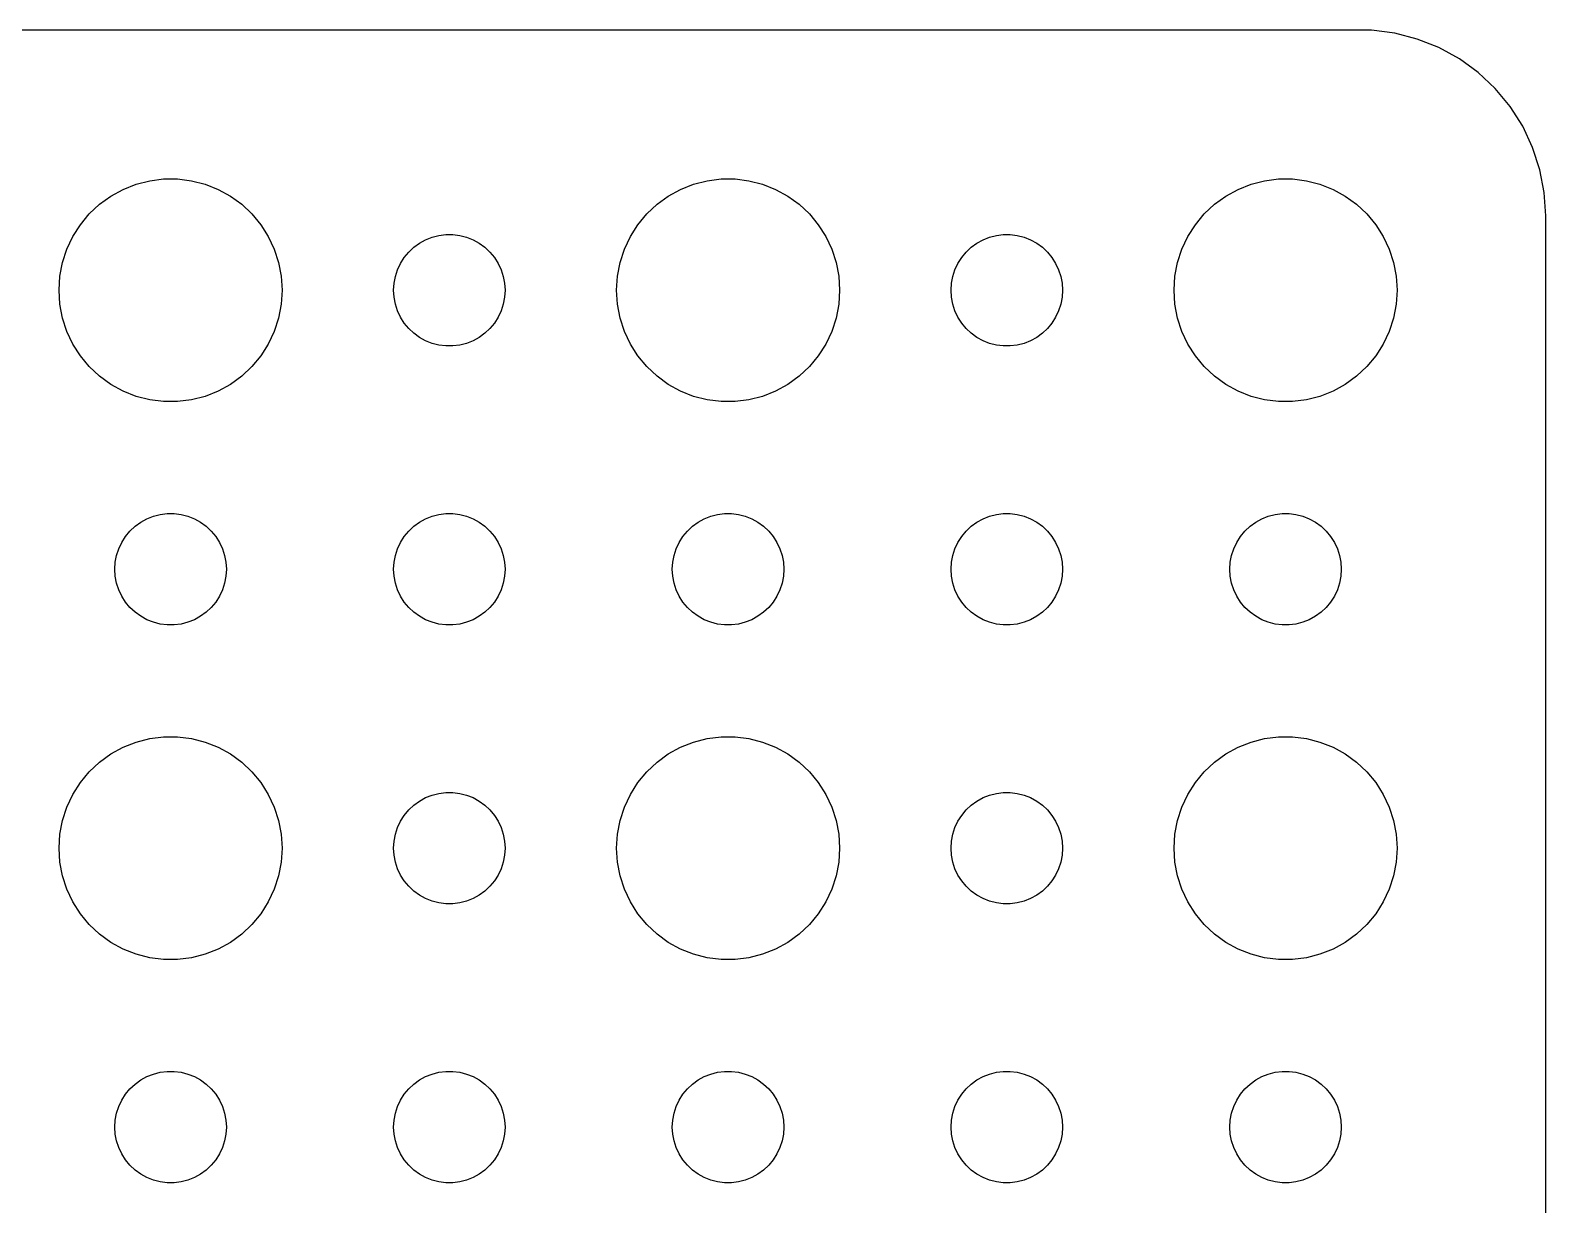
# Model space of a CAD drawing. Header units: metres. Extents: x -74 to 74, y -29 to 29.
# Drawn here: x 33.73 to 74.5, y -2.09 to 29.49 of the extents above; entities that cross this region are included whole.
import ezdxf

# ---------------------------------------------------------------- set-up
doc = ezdxf.new("R2010")
doc.units = ezdxf.units.M

msp = doc.modelspace()

# ---------------------------------------------------------------- linework, layer by layer
for p, q in [((69.8139, 29.4901), (-69.8139, 29.4901)), ((70.4369, 29.4114), (69.8139, 29.4901)), ((71.0451, 29.2553), (70.4369, 29.4114)), ((71.6289, 29.0241), (71.0451, 29.2553)), ((72.1791, 28.7216), (71.6289, 29.0241)), ((72.6871, 28.3526), (72.1791, 28.7216)), ((73.1448, 27.9227), (72.6871, 28.3526)), ((73.5451, 27.4389), (73.1448, 27.9227)), ((73.8815, 26.9088), (73.5451, 27.4389)), ((74.1489, 26.3406), (73.8815, 26.9088)), ((74.3429, 25.7434), (74.1489, 26.3406)), ((74.4606, 25.1267), (74.3429, 25.7434)), ((36.2227, 25.2145), (36.5729, 25.3532)), ((36.5729, 25.3532), (36.9379, 25.4469)), ((36.9379, 25.4469), (37.3116, 25.4941)), ((37.3116, 25.4941), (37.6884, 25.4941)), ((37.6884, 25.4941), (38.0621, 25.4469)), ((38.0621, 25.4469), (38.427, 25.3532)), ((38.427, 25.3532), (38.7773, 25.2145)), ((51.2227, 25.2145), (51.5729, 25.3532)), ((51.5729, 25.3532), (51.9379, 25.4469)), ((51.9379, 25.4469), (52.3116, 25.4941)), ((52.3116, 25.4941), (52.6884, 25.4941)), ((52.6884, 25.4941), (53.0621, 25.4469)), ((53.0621, 25.4469), (53.427, 25.3532)), ((53.427, 25.3532), (53.7773, 25.2145)), ((66.2227, 25.2145), (66.573, 25.3532)), ((66.573, 25.3532), (66.9379, 25.4469)), ((66.9379, 25.4469), (67.3116, 25.4941)), ((67.3116, 25.4941), (67.6884, 25.4941)), ((67.6884, 25.4941), (68.0621, 25.4469)), ((68.0621, 25.4469), (68.427, 25.3532)), ((68.427, 25.3532), (68.7773, 25.2145)), ((35.5877, 24.8115), (35.8925, 25.033)), ((35.8925, 25.033), (36.2227, 25.2145)), ((38.7773, 25.2145), (39.1075, 25.033)), ((39.1075, 25.033), (39.4123, 24.8115)), ((50.5877, 24.8115), (50.8925, 25.033)), ((50.8925, 25.033), (51.2227, 25.2145)), ((53.7773, 25.2145), (54.1075, 25.033)), ((54.1075, 25.033), (54.4123, 24.8115)), ((65.5877, 24.8115), (65.8925, 25.033)), ((65.8925, 25.033), (66.2227, 25.2145)), ((68.7773, 25.2145), (69.1075, 25.033)), ((69.1075, 25.033), (69.4123, 24.8115)), ((74.5, 24.5), (74.4606, 25.1267)), ((35.0729, 24.2634), (35.3131, 24.5536)), ((35.3131, 24.5536), (35.5877, 24.8115)), ((39.4123, 24.8115), (39.6869, 24.5536)), ((39.6869, 24.5536), (39.927, 24.2634)), ((50.0729, 24.2634), (50.3131, 24.5536)), ((50.3131, 24.5536), (50.5877, 24.8115)), ((54.4123, 24.8115), (54.6869, 24.5536)), ((54.6869, 24.5536), (54.927, 24.2634)), ((65.073, 24.2634), (65.3131, 24.5536)), ((65.3131, 24.5536), (65.5877, 24.8115)), ((69.4123, 24.8115), (69.6869, 24.5536)), ((69.6869, 24.5536), (69.927, 24.2634)), ((74.5, -24.5), (74.5, 24.5)), ((34.8711, 23.9453), (35.0729, 24.2634)), ((39.927, 24.2634), (40.1289, 23.9453)), ((49.8711, 23.9453), (50.0729, 24.2634)), ((54.927, 24.2634), (55.1289, 23.9453)), ((64.8711, 23.9453), (65.073, 24.2634)), ((69.927, 24.2634), (70.1289, 23.9453)), ((34.7107, 23.6044), (34.8711, 23.9453)), ((40.1289, 23.9453), (40.2893, 23.6044)), ((43.9065, 23.5268), (44.0439, 23.6558)), ((44.0439, 23.6558), (44.1963, 23.7665)), ((44.1963, 23.7665), (44.3613, 23.8572)), ((44.3613, 23.8572), (44.5365, 23.9266)), ((44.5365, 23.9266), (44.7189, 23.9734)), ((44.7189, 23.9734), (44.9058, 23.997)), ((44.9058, 23.997), (45.0942, 23.997)), ((45.0942, 23.997), (45.2811, 23.9734)), ((45.2811, 23.9734), (45.4635, 23.9266)), ((45.4635, 23.9266), (45.6387, 23.8572)), ((45.6387, 23.8572), (45.8037, 23.7665)), ((45.8037, 23.7665), (45.9561, 23.6558)), ((45.9561, 23.6558), (46.0934, 23.5268)), ((49.7107, 23.6044), (49.8711, 23.9453)), ((55.1289, 23.9453), (55.2893, 23.6044)), ((58.9065, 23.5268), (59.0439, 23.6558)), ((59.0439, 23.6558), (59.1963, 23.7665)), ((59.1963, 23.7665), (59.3613, 23.8572)), ((59.3613, 23.8572), (59.5365, 23.9266)), ((59.5365, 23.9266), (59.7189, 23.9734)), ((59.7189, 23.9734), (59.9058, 23.997)), ((59.9058, 23.997), (60.0942, 23.997)), ((60.0942, 23.997), (60.2811, 23.9734)), ((60.2811, 23.9734), (60.4635, 23.9266)), ((60.4635, 23.9266), (60.6387, 23.8572)), ((60.6387, 23.8572), (60.8037, 23.7665)), ((60.8037, 23.7665), (60.9561, 23.6558)), ((60.9561, 23.6558), (61.0934, 23.5268)), ((64.7107, 23.6044), (64.8711, 23.9453)), ((70.1289, 23.9453), (70.2893, 23.6044)), ((34.5237, 22.876), (34.5942, 23.2461)), ((34.5942, 23.2461), (34.7107, 23.6044)), ((40.2893, 23.6044), (40.4057, 23.2461)), ((40.4057, 23.2461), (40.4763, 22.876)), ((43.6855, 23.2226), (43.7865, 23.3817)), ((43.7865, 23.3817), (43.9065, 23.5268)), ((46.0934, 23.5268), (46.2135, 23.3817)), ((46.2135, 23.3817), (46.3145, 23.2226)), ((49.5237, 22.876), (49.5942, 23.2461)), ((49.5942, 23.2461), (49.7107, 23.6044)), ((55.2893, 23.6044), (55.4057, 23.2461)), ((55.4057, 23.2461), (55.4763, 22.876)), ((58.6855, 23.2226), (58.7865, 23.3817)), ((58.7865, 23.3817), (58.9065, 23.5268)), ((61.0934, 23.5268), (61.2135, 23.3817)), ((61.2135, 23.3817), (61.3145, 23.2226)), ((64.5237, 22.876), (64.5943, 23.2461)), ((64.5943, 23.2461), (64.7107, 23.6044)), ((70.2893, 23.6044), (70.4057, 23.2461)), ((70.4057, 23.2461), (70.4763, 22.876)), ((34.5, 22.5), (34.5237, 22.876)), ((40.4763, 22.876), (40.5, 22.5)), ((43.5118, 22.688), (43.5471, 22.873)), ((43.5471, 22.873), (43.6053, 23.0522)), ((43.6053, 23.0522), (43.6855, 23.2226)), ((46.3145, 23.2226), (46.3947, 23.0522)), ((46.3947, 23.0522), (46.4529, 22.873)), ((46.4529, 22.873), (46.4882, 22.688)), ((49.5, 22.5), (49.5237, 22.876)), ((55.4763, 22.876), (55.5, 22.5)), ((58.5118, 22.688), (58.5471, 22.873)), ((58.5471, 22.873), (58.6053, 23.0522)), ((58.6053, 23.0522), (58.6855, 23.2226)), ((61.3145, 23.2226), (61.3947, 23.0522)), ((61.3947, 23.0522), (61.4529, 22.873)), ((61.4529, 22.873), (61.4882, 22.688)), ((64.5, 22.5), (64.5237, 22.876)), ((70.4763, 22.876), (70.5, 22.5)), ((34.5237, 22.124), (34.5, 22.5)), ((40.5, 22.5), (40.4763, 22.124)), ((43.5, 22.5), (43.5118, 22.688)), ((43.5118, 22.312), (43.5, 22.5)), ((46.4882, 22.688), (46.5, 22.5)), ((46.5, 22.5), (46.4882, 22.312)), ((49.5237, 22.124), (49.5, 22.5)), ((55.5, 22.5), (55.4763, 22.124)), ((58.5, 22.5), (58.5118, 22.688)), ((58.5118, 22.312), (58.5, 22.5)), ((61.4882, 22.688), (61.5, 22.5)), ((61.5, 22.5), (61.4882, 22.312)), ((64.5237, 22.124), (64.5, 22.5)), ((70.5, 22.5), (70.4763, 22.124)), ((34.5942, 21.7539), (34.5237, 22.124)), ((40.4763, 22.124), (40.4057, 21.7539)), ((43.5471, 22.127), (43.5118, 22.312)), ((43.6053, 21.9478), (43.5471, 22.127)), ((46.4529, 22.127), (46.3947, 21.9478)), ((46.4882, 22.312), (46.4529, 22.127)), ((49.5942, 21.7539), (49.5237, 22.124)), ((55.4763, 22.124), (55.4057, 21.7539)), ((58.5471, 22.127), (58.5118, 22.312)), ((58.6053, 21.9478), (58.5471, 22.127)), ((61.4529, 22.127), (61.3947, 21.9478)), ((61.4882, 22.312), (61.4529, 22.127)), ((64.5943, 21.7539), (64.5237, 22.124)), ((70.4763, 22.124), (70.4057, 21.7539)), ((34.7107, 21.3956), (34.5942, 21.7539)), ((40.4057, 21.7539), (40.2893, 21.3956)), ((43.6855, 21.7774), (43.6053, 21.9478)), ((43.7865, 21.6183), (43.6855, 21.7774)), ((43.9065, 21.4732), (43.7865, 21.6183)), ((46.2135, 21.6183), (46.0934, 21.4732)), ((46.3145, 21.7774), (46.2135, 21.6183)), ((46.3947, 21.9478), (46.3145, 21.7774)), ((49.7107, 21.3956), (49.5942, 21.7539)), ((55.4057, 21.7539), (55.2893, 21.3956)), ((58.6855, 21.7774), (58.6053, 21.9478)), ((58.7865, 21.6183), (58.6855, 21.7774)), ((58.9065, 21.4732), (58.7865, 21.6183)), ((61.2135, 21.6183), (61.0934, 21.4732)), ((61.3145, 21.7774), (61.2135, 21.6183)), ((61.3947, 21.9478), (61.3145, 21.7774)), ((64.7107, 21.3956), (64.5943, 21.7539)), ((70.4057, 21.7539), (70.2893, 21.3956)), ((34.8711, 21.0547), (34.7107, 21.3956)), ((40.2893, 21.3956), (40.1289, 21.0547)), ((44.0439, 21.3442), (43.9065, 21.4732)), ((44.1963, 21.2335), (44.0439, 21.3442)), ((44.3613, 21.1427), (44.1963, 21.2335)), ((45.8037, 21.2335), (45.6387, 21.1427)), ((45.9561, 21.3442), (45.8037, 21.2335)), ((46.0934, 21.4732), (45.9561, 21.3442)), ((49.8711, 21.0547), (49.7107, 21.3956)), ((55.2893, 21.3956), (55.1289, 21.0547)), ((59.0439, 21.3442), (58.9065, 21.4732)), ((59.1963, 21.2335), (59.0439, 21.3442)), ((59.3613, 21.1427), (59.1963, 21.2335)), ((60.8037, 21.2335), (60.6387, 21.1427)), ((60.9561, 21.3442), (60.8037, 21.2335)), ((61.0934, 21.4732), (60.9561, 21.3442)), ((64.8711, 21.0547), (64.7107, 21.3956)), ((70.2893, 21.3956), (70.1289, 21.0547)), ((35.0729, 20.7366), (34.8711, 21.0547)), ((40.1289, 21.0547), (39.927, 20.7366)), ((44.5365, 21.0734), (44.3613, 21.1427)), ((44.7189, 21.0266), (44.5365, 21.0734)), ((44.9058, 21.003), (44.7189, 21.0266)), ((45.0942, 21.003), (44.9058, 21.003)), ((45.2811, 21.0266), (45.0942, 21.003)), ((45.4635, 21.0734), (45.2811, 21.0266)), ((45.6387, 21.1427), (45.4635, 21.0734)), ((50.0729, 20.7366), (49.8711, 21.0547)), ((55.1289, 21.0547), (54.927, 20.7366)), ((59.5365, 21.0734), (59.3613, 21.1427)), ((59.7189, 21.0266), (59.5365, 21.0734)), ((59.9058, 21.003), (59.7189, 21.0266)), ((60.0942, 21.003), (59.9058, 21.003)), ((60.2811, 21.0266), (60.0942, 21.003)), ((60.4635, 21.0734), (60.2811, 21.0266)), ((60.6387, 21.1427), (60.4635, 21.0734)), ((65.073, 20.7366), (64.8711, 21.0547)), ((70.1289, 21.0547), (69.927, 20.7366)), ((35.3131, 20.4464), (35.0729, 20.7366)), ((35.5877, 20.1884), (35.3131, 20.4464)), ((39.6869, 20.4464), (39.4123, 20.1884)), ((39.927, 20.7366), (39.6869, 20.4464)), ((50.3131, 20.4464), (50.0729, 20.7366)), ((50.5877, 20.1884), (50.3131, 20.4464)), ((54.6869, 20.4464), (54.4123, 20.1884)), ((54.927, 20.7366), (54.6869, 20.4464)), ((65.3131, 20.4464), (65.073, 20.7366)), ((65.5877, 20.1884), (65.3131, 20.4464)), ((69.6869, 20.4464), (69.4123, 20.1884)), ((69.927, 20.7366), (69.6869, 20.4464)), ((35.8925, 19.967), (35.5877, 20.1884)), ((39.4123, 20.1884), (39.1075, 19.967)), ((50.8925, 19.967), (50.5877, 20.1884)), ((54.4123, 20.1884), (54.1075, 19.967)), ((65.8925, 19.967), (65.5877, 20.1884)), ((69.4123, 20.1884), (69.1075, 19.967)), ((36.2227, 19.7855), (35.8925, 19.967)), ((36.5729, 19.6468), (36.2227, 19.7855)), ((36.9379, 19.5531), (36.5729, 19.6468)), ((38.427, 19.6468), (38.0621, 19.5531)), ((38.7773, 19.7855), (38.427, 19.6468)), ((39.1075, 19.967), (38.7773, 19.7855)), ((51.2227, 19.7855), (50.8925, 19.967)), ((51.5729, 19.6468), (51.2227, 19.7855)), ((51.9379, 19.5531), (51.5729, 19.6468)), ((53.427, 19.6468), (53.0621, 19.5531)), ((53.7773, 19.7855), (53.427, 19.6468)), ((54.1075, 19.967), (53.7773, 19.7855)), ((66.2227, 19.7855), (65.8925, 19.967)), ((66.573, 19.6468), (66.2227, 19.7855)), ((66.9379, 19.5531), (66.573, 19.6468)), ((68.427, 19.6468), (68.0621, 19.5531)), ((68.7773, 19.7855), (68.427, 19.6468)), ((69.1075, 19.967), (68.7773, 19.7855)), ((37.3116, 19.5059), (36.9379, 19.5531)), ((37.6884, 19.5059), (37.3116, 19.5059)), ((38.0621, 19.5531), (37.6884, 19.5059)), ((52.3116, 19.5059), (51.9379, 19.5531)), ((52.6884, 19.5059), (52.3116, 19.5059)), ((53.0621, 19.5531), (52.6884, 19.5059)), ((67.3116, 19.5059), (66.9379, 19.5531)), ((67.6884, 19.5059), (67.3116, 19.5059)), ((68.0621, 19.5531), (67.6884, 19.5059)), ((36.6963, 16.2665), (36.8613, 16.3572)), ((36.8613, 16.3572), (37.0365, 16.4266)), ((37.0365, 16.4266), (37.2189, 16.4734)), ((37.2189, 16.4734), (37.4058, 16.497)), ((37.4058, 16.497), (37.5942, 16.497)), ((37.5942, 16.497), (37.7811, 16.4734)), ((37.7811, 16.4734), (37.9635, 16.4266)), ((37.9635, 16.4266), (38.1387, 16.3572)), ((38.1387, 16.3572), (38.3037, 16.2665)), ((44.1963, 16.2665), (44.3613, 16.3572)), ((44.3613, 16.3572), (44.5365, 16.4266)), ((44.5365, 16.4266), (44.7189, 16.4734)), ((44.7189, 16.4734), (44.9058, 16.497)), ((44.9058, 16.497), (45.0942, 16.497)), ((45.0942, 16.497), (45.2811, 16.4734)), ((45.2811, 16.4734), (45.4635, 16.4266)), ((45.4635, 16.4266), (45.6387, 16.3572)), ((45.6387, 16.3572), (45.8037, 16.2665)), ((51.6963, 16.2665), (51.8613, 16.3572)), ((51.8613, 16.3572), (52.0365, 16.4266)), ((52.0365, 16.4266), (52.2189, 16.4734)), ((52.2189, 16.4734), (52.4058, 16.497)), ((52.4058, 16.497), (52.5942, 16.497)), ((52.5942, 16.497), (52.7811, 16.4734)), ((52.7811, 16.4734), (52.9635, 16.4266)), ((52.9635, 16.4266), (53.1387, 16.3572)), ((53.1387, 16.3572), (53.3037, 16.2665)), ((59.1963, 16.2665), (59.3613, 16.3572)), ((59.3613, 16.3572), (59.5365, 16.4266)), ((59.5365, 16.4266), (59.7189, 16.4734)), ((59.7189, 16.4734), (59.9058, 16.497)), ((59.9058, 16.497), (60.0942, 16.497)), ((60.0942, 16.497), (60.2811, 16.4734)), ((60.2811, 16.4734), (60.4635, 16.4266)), ((60.4635, 16.4266), (60.6387, 16.3572)), ((60.6387, 16.3572), (60.8037, 16.2665)), ((66.6963, 16.2665), (66.8613, 16.3572)), ((66.8613, 16.3572), (67.0365, 16.4266)), ((67.0365, 16.4266), (67.2189, 16.4734)), ((67.2189, 16.4734), (67.4058, 16.497)), ((67.4058, 16.497), (67.5942, 16.497)), ((67.5942, 16.497), (67.7811, 16.4734)), ((67.7811, 16.4734), (67.9635, 16.4266)), ((67.9635, 16.4266), (68.1387, 16.3572)), ((68.1387, 16.3572), (68.3037, 16.2665)), ((36.2865, 15.8817), (36.4065, 16.0268)), ((36.4065, 16.0268), (36.5439, 16.1558)), ((36.5439, 16.1558), (36.6963, 16.2665)), ((38.3037, 16.2665), (38.4561, 16.1558)), ((38.4561, 16.1558), (38.5934, 16.0268)), ((38.5934, 16.0268), (38.7135, 15.8817)), ((43.7865, 15.8817), (43.9065, 16.0268)), ((43.9065, 16.0268), (44.0439, 16.1558)), ((44.0439, 16.1558), (44.1963, 16.2665)), ((45.8037, 16.2665), (45.9561, 16.1558)), ((45.9561, 16.1558), (46.0934, 16.0268)), ((46.0934, 16.0268), (46.2135, 15.8817)), ((51.2865, 15.8817), (51.4065, 16.0268)), ((51.4065, 16.0268), (51.5439, 16.1558)), ((51.5439, 16.1558), (51.6963, 16.2665)), ((53.3037, 16.2665), (53.4561, 16.1558)), ((53.4561, 16.1558), (53.5934, 16.0268)), ((53.5934, 16.0268), (53.7135, 15.8817)), ((58.7865, 15.8817), (58.9065, 16.0268)), ((58.9065, 16.0268), (59.0439, 16.1558)), ((59.0439, 16.1558), (59.1963, 16.2665)), ((60.8037, 16.2665), (60.9561, 16.1558)), ((60.9561, 16.1558), (61.0934, 16.0268)), ((61.0934, 16.0268), (61.2135, 15.8817)), ((66.2865, 15.8817), (66.4065, 16.0268)), ((66.4065, 16.0268), (66.5439, 16.1558)), ((66.5439, 16.1558), (66.6963, 16.2665)), ((68.3037, 16.2665), (68.4561, 16.1558)), ((68.4561, 16.1558), (68.5934, 16.0268)), ((68.5934, 16.0268), (68.7135, 15.8817)), ((36.0471, 15.373), (36.1053, 15.5522)), ((36.1053, 15.5522), (36.1855, 15.7226)), ((36.1855, 15.7226), (36.2865, 15.8817)), ((38.7135, 15.8817), (38.8145, 15.7226)), ((38.8145, 15.7226), (38.8947, 15.5522)), ((38.8947, 15.5522), (38.9529, 15.373)), ((43.5471, 15.373), (43.6053, 15.5522)), ((43.6053, 15.5522), (43.6855, 15.7226)), ((43.6855, 15.7226), (43.7865, 15.8817)), ((46.2135, 15.8817), (46.3145, 15.7226)), ((46.3145, 15.7226), (46.3947, 15.5522)), ((46.3947, 15.5522), (46.4529, 15.373)), ((51.0471, 15.373), (51.1053, 15.5522)), ((51.1053, 15.5522), (51.1855, 15.7226)), ((51.1855, 15.7226), (51.2865, 15.8817)), ((53.7135, 15.8817), (53.8145, 15.7226)), ((53.8145, 15.7226), (53.8947, 15.5522)), ((53.8947, 15.5522), (53.9529, 15.373)), ((58.5471, 15.373), (58.6053, 15.5522)), ((58.6053, 15.5522), (58.6855, 15.7226)), ((58.6855, 15.7226), (58.7865, 15.8817)), ((61.2135, 15.8817), (61.3145, 15.7226)), ((61.3145, 15.7226), (61.3947, 15.5522)), ((61.3947, 15.5522), (61.4529, 15.373)), ((66.0471, 15.373), (66.1053, 15.5522)), ((66.1053, 15.5522), (66.1855, 15.7226)), ((66.1855, 15.7226), (66.2865, 15.8817)), ((68.7135, 15.8817), (68.8145, 15.7226)), ((68.8145, 15.7226), (68.8947, 15.5522)), ((68.8947, 15.5522), (68.9529, 15.373)), ((36, 15), (36.0118, 15.188)), ((36.0118, 15.188), (36.0471, 15.373)), ((38.9529, 15.373), (38.9882, 15.188)), ((38.9882, 15.188), (39, 15)), ((43.5, 15), (43.5118, 15.188)), ((43.5118, 15.188), (43.5471, 15.373)), ((46.4529, 15.373), (46.4882, 15.188)), ((46.4882, 15.188), (46.5, 15)), ((51, 15), (51.0118, 15.188)), ((51.0118, 15.188), (51.0471, 15.373)), ((53.9529, 15.373), (53.9882, 15.188)), ((53.9882, 15.188), (54, 15)), ((58.5, 15), (58.5118, 15.188)), ((58.5118, 15.188), (58.5471, 15.373)), ((61.4529, 15.373), (61.4882, 15.188)), ((61.4882, 15.188), (61.5, 15)), ((66, 15), (66.0118, 15.188)), ((66.0118, 15.188), (66.0471, 15.373)), ((68.9529, 15.373), (68.9882, 15.188)), ((68.9882, 15.188), (69, 15)), ((36.0118, 14.812), (36, 15)), ((36.0471, 14.627), (36.0118, 14.812)), ((38.9882, 14.812), (38.9529, 14.627)), ((39, 15), (38.9882, 14.812)), ((43.5118, 14.812), (43.5, 15)), ((43.5471, 14.627), (43.5118, 14.812)), ((46.4882, 14.812), (46.4529, 14.627)), ((46.5, 15), (46.4882, 14.812)), ((51.0118, 14.812), (51, 15)), ((51.0471, 14.627), (51.0118, 14.812)), ((53.9882, 14.812), (53.9529, 14.627)), ((54, 15), (53.9882, 14.812)), ((58.5118, 14.812), (58.5, 15)), ((58.5471, 14.627), (58.5118, 14.812)), ((61.4882, 14.812), (61.4529, 14.627)), ((61.5, 15), (61.4882, 14.812)), ((66.0118, 14.812), (66, 15)), ((66.0471, 14.627), (66.0118, 14.812)), ((68.9882, 14.812), (68.9529, 14.627)), ((69, 15), (68.9882, 14.812)), ((36.1053, 14.4478), (36.0471, 14.627)), ((36.1855, 14.2774), (36.1053, 14.4478)), ((36.2865, 14.1183), (36.1855, 14.2774)), ((38.8145, 14.2774), (38.7135, 14.1183)), ((38.8947, 14.4478), (38.8145, 14.2774)), ((38.9529, 14.627), (38.8947, 14.4478)), ((43.6053, 14.4478), (43.5471, 14.627)), ((43.6855, 14.2774), (43.6053, 14.4478)), ((43.7865, 14.1183), (43.6855, 14.2774)), ((46.3145, 14.2774), (46.2135, 14.1183)), ((46.3947, 14.4478), (46.3145, 14.2774)), ((46.4529, 14.627), (46.3947, 14.4478)), ((51.1053, 14.4478), (51.0471, 14.627)), ((51.1855, 14.2774), (51.1053, 14.4478)), ((51.2865, 14.1183), (51.1855, 14.2774)), ((53.8145, 14.2774), (53.7135, 14.1183)), ((53.8947, 14.4478), (53.8145, 14.2774)), ((53.9529, 14.627), (53.8947, 14.4478)), ((58.6053, 14.4478), (58.5471, 14.627)), ((58.6855, 14.2774), (58.6053, 14.4478)), ((58.7865, 14.1183), (58.6855, 14.2774)), ((61.3145, 14.2774), (61.2135, 14.1183)), ((61.3947, 14.4478), (61.3145, 14.2774)), ((61.4529, 14.627), (61.3947, 14.4478)), ((66.1053, 14.4478), (66.0471, 14.627)), ((66.1855, 14.2774), (66.1053, 14.4478)), ((66.2865, 14.1183), (66.1855, 14.2774)), ((68.8145, 14.2774), (68.7135, 14.1183)), ((68.8947, 14.4478), (68.8145, 14.2774)), ((68.9529, 14.627), (68.8947, 14.4478)), ((36.4065, 13.9732), (36.2865, 14.1183)), ((36.5439, 13.8442), (36.4065, 13.9732)), ((38.5934, 13.9732), (38.4561, 13.8442)), ((38.7135, 14.1183), (38.5934, 13.9732)), ((43.9065, 13.9732), (43.7865, 14.1183)), ((44.0439, 13.8442), (43.9065, 13.9732)), ((46.0934, 13.9732), (45.9561, 13.8442)), ((46.2135, 14.1183), (46.0934, 13.9732)), ((51.4065, 13.9732), (51.2865, 14.1183)), ((51.5439, 13.8442), (51.4065, 13.9732)), ((53.5934, 13.9732), (53.4561, 13.8442)), ((53.7135, 14.1183), (53.5934, 13.9732)), ((58.9065, 13.9732), (58.7865, 14.1183)), ((59.0439, 13.8442), (58.9065, 13.9732)), ((61.0934, 13.9732), (60.9561, 13.8442)), ((61.2135, 14.1183), (61.0934, 13.9732)), ((66.4065, 13.9732), (66.2865, 14.1183)), ((66.5439, 13.8442), (66.4065, 13.9732)), ((68.5934, 13.9732), (68.4561, 13.8442)), ((68.7135, 14.1183), (68.5934, 13.9732)), ((36.6963, 13.7335), (36.5439, 13.8442)), ((36.8613, 13.6427), (36.6963, 13.7335)), ((37.0365, 13.5734), (36.8613, 13.6427)), ((37.2189, 13.5266), (37.0365, 13.5734)), ((37.4058, 13.5029), (37.2189, 13.5266)), ((37.5942, 13.5029), (37.4058, 13.5029)), ((37.7811, 13.5266), (37.5942, 13.5029)), ((37.9635, 13.5734), (37.7811, 13.5266)), ((38.1387, 13.6427), (37.9635, 13.5734)), ((38.3037, 13.7335), (38.1387, 13.6427)), ((38.4561, 13.8442), (38.3037, 13.7335)), ((44.1963, 13.7335), (44.0439, 13.8442)), ((44.3613, 13.6427), (44.1963, 13.7335)), ((44.5365, 13.5734), (44.3613, 13.6427)), ((44.7189, 13.5266), (44.5365, 13.5734)), ((44.9058, 13.5029), (44.7189, 13.5266)), ((45.0942, 13.5029), (44.9058, 13.5029)), ((45.2811, 13.5266), (45.0942, 13.5029)), ((45.4635, 13.5734), (45.2811, 13.5266)), ((45.6387, 13.6427), (45.4635, 13.5734)), ((45.8037, 13.7335), (45.6387, 13.6427)), ((45.9561, 13.8442), (45.8037, 13.7335)), ((51.6963, 13.7335), (51.5439, 13.8442)), ((51.8613, 13.6427), (51.6963, 13.7335)), ((52.0365, 13.5734), (51.8613, 13.6427)), ((52.2189, 13.5266), (52.0365, 13.5734)), ((52.4058, 13.5029), (52.2189, 13.5266)), ((52.5942, 13.5029), (52.4058, 13.5029)), ((52.7811, 13.5266), (52.5942, 13.5029)), ((52.9635, 13.5734), (52.7811, 13.5266)), ((53.1387, 13.6427), (52.9635, 13.5734)), ((53.3037, 13.7335), (53.1387, 13.6427)), ((53.4561, 13.8442), (53.3037, 13.7335)), ((59.1963, 13.7335), (59.0439, 13.8442)), ((59.3613, 13.6427), (59.1963, 13.7335)), ((59.5365, 13.5734), (59.3613, 13.6427)), ((59.7189, 13.5266), (59.5365, 13.5734)), ((59.9058, 13.5029), (59.7189, 13.5266)), ((60.0942, 13.5029), (59.9058, 13.5029)), ((60.2811, 13.5266), (60.0942, 13.5029)), ((60.4635, 13.5734), (60.2811, 13.5266)), ((60.6387, 13.6427), (60.4635, 13.5734)), ((60.8037, 13.7335), (60.6387, 13.6427)), ((60.9561, 13.8442), (60.8037, 13.7335)), ((66.6963, 13.7335), (66.5439, 13.8442)), ((66.8613, 13.6427), (66.6963, 13.7335)), ((67.0365, 13.5734), (66.8613, 13.6427)), ((67.2189, 13.5266), (67.0365, 13.5734)), ((67.4058, 13.5029), (67.2189, 13.5266)), ((67.5942, 13.5029), (67.4058, 13.5029)), ((67.7811, 13.5266), (67.5942, 13.5029)), ((67.9635, 13.5734), (67.7811, 13.5266)), ((68.1387, 13.6427), (67.9635, 13.5734)), ((68.3037, 13.7335), (68.1387, 13.6427)), ((68.4561, 13.8442), (68.3037, 13.7335)), ((35.8925, 10.033), (36.2227, 10.2145)), ((36.2227, 10.2145), (36.5729, 10.3532)), ((36.5729, 10.3532), (36.9379, 10.4469)), ((36.9379, 10.4469), (37.3116, 10.4941)), ((37.3116, 10.4941), (37.6884, 10.4941)), ((37.6884, 10.4941), (38.0621, 10.4469)), ((38.0621, 10.4469), (38.427, 10.3532)), ((38.427, 10.3532), (38.7773, 10.2145)), ((38.7773, 10.2145), (39.1075, 10.033)), ((50.8925, 10.033), (51.2227, 10.2145)), ((51.2227, 10.2145), (51.5729, 10.3532)), ((51.5729, 10.3532), (51.9379, 10.4469)), ((51.9379, 10.4469), (52.3116, 10.4941)), ((52.3116, 10.4941), (52.6884, 10.4941)), ((52.6884, 10.4941), (53.0621, 10.4469)), ((53.0621, 10.4469), (53.427, 10.3532)), ((53.427, 10.3532), (53.7773, 10.2145)), ((53.7773, 10.2145), (54.1075, 10.033)), ((65.8925, 10.033), (66.2227, 10.2145)), ((66.2227, 10.2145), (66.573, 10.3532)), ((66.573, 10.3532), (66.9379, 10.4469)), ((66.9379, 10.4469), (67.3116, 10.4941)), ((67.3116, 10.4941), (67.6884, 10.4941)), ((67.6884, 10.4941), (68.0621, 10.4469)), ((68.0621, 10.4469), (68.427, 10.3532)), ((68.427, 10.3532), (68.7773, 10.2145)), ((68.7773, 10.2145), (69.1075, 10.033)), ((35.3131, 9.55363), (35.5877, 9.81154)), ((35.5877, 9.81154), (35.8925, 10.033)), ((39.1075, 10.033), (39.4123, 9.81154)), ((39.4123, 9.81154), (39.6869, 9.55363)), ((50.3131, 9.55363), (50.5877, 9.81154)), ((50.5877, 9.81154), (50.8925, 10.033)), ((54.1075, 10.033), (54.4123, 9.81154)), ((54.4123, 9.81154), (54.6869, 9.55363)), ((65.3131, 9.55363), (65.5877, 9.81154)), ((65.5877, 9.81154), (65.8925, 10.033)), ((69.1075, 10.033), (69.4123, 9.81154)), ((69.4123, 9.81154), (69.6869, 9.55363)), ((35.0729, 9.26335), (35.3131, 9.55363)), ((39.6869, 9.55363), (39.927, 9.26335)), ((50.0729, 9.26335), (50.3131, 9.55363)), ((54.6869, 9.55363), (54.927, 9.26335)), ((65.073, 9.26335), (65.3131, 9.55363)), ((69.6869, 9.55363), (69.927, 9.26335)), ((34.8711, 8.94525), (35.0729, 9.26335)), ((39.927, 9.26335), (40.1289, 8.94525)), ((44.5365, 8.92657), (44.7189, 8.97342)), ((44.7189, 8.97342), (44.9058, 8.99704)), ((44.9058, 8.99704), (45.0942, 8.99704)), ((45.0942, 8.99704), (45.2811, 8.97342)), ((45.2811, 8.97342), (45.4635, 8.92657)), ((49.8711, 8.94525), (50.0729, 9.26335)), ((54.927, 9.26335), (55.1289, 8.94525)), ((59.5365, 8.92657), (59.7189, 8.97342)), ((59.7189, 8.97342), (59.9058, 8.99704)), ((59.9058, 8.99704), (60.0942, 8.99704)), ((60.0942, 8.99704), (60.2811, 8.97342)), ((60.2811, 8.97342), (60.4635, 8.92657)), ((64.8711, 8.94525), (65.073, 9.26335)), ((69.927, 9.26335), (70.1289, 8.94525)), ((34.5942, 8.24606), (34.7107, 8.60437)), ((34.7107, 8.60437), (34.8711, 8.94525)), ((40.1289, 8.94525), (40.2893, 8.60437)), ((40.2893, 8.60437), (40.4057, 8.24606)), ((43.9065, 8.52681), (44.0439, 8.65576)), ((44.0439, 8.65576), (44.1963, 8.76648)), ((44.1963, 8.76648), (44.3613, 8.85724)), ((44.3613, 8.85724), (44.5365, 8.92657)), ((45.4635, 8.92657), (45.6387, 8.85724)), ((45.6387, 8.85724), (45.8037, 8.76648)), ((45.8037, 8.76648), (45.9561, 8.65576)), ((45.9561, 8.65576), (46.0934, 8.52681)), ((49.5942, 8.24606), (49.7107, 8.60437)), ((49.7107, 8.60437), (49.8711, 8.94525)), ((55.1289, 8.94525), (55.2893, 8.60437)), ((55.2893, 8.60437), (55.4057, 8.24606)), ((58.9065, 8.52681), (59.0439, 8.65576)), ((59.0439, 8.65576), (59.1963, 8.76648)), ((59.1963, 8.76648), (59.3613, 8.85724)), ((59.3613, 8.85724), (59.5365, 8.92657)), ((60.4635, 8.92657), (60.6387, 8.85724)), ((60.6387, 8.85724), (60.8037, 8.76648)), ((60.8037, 8.76648), (60.9561, 8.65576)), ((60.9561, 8.65576), (61.0934, 8.52681)), ((64.5943, 8.24606), (64.7107, 8.60437)), ((64.7107, 8.60437), (64.8711, 8.94525)), ((70.1289, 8.94525), (70.2893, 8.60437)), ((70.2893, 8.60437), (70.4057, 8.24606)), ((34.5237, 7.87599), (34.5942, 8.24606)), ((40.4057, 8.24606), (40.4763, 7.87599)), ((43.6053, 8.05219), (43.6855, 8.22263)), ((43.6855, 8.22263), (43.7865, 8.38167)), ((43.7865, 8.38167), (43.9065, 8.52681)), ((46.0934, 8.52681), (46.2135, 8.38167)), ((46.2135, 8.38167), (46.3145, 8.22263)), ((46.3145, 8.22263), (46.3947, 8.05219)), ((49.5237, 7.87599), (49.5942, 8.24606)), ((55.4057, 8.24606), (55.4763, 7.87599)), ((58.6053, 8.05219), (58.6855, 8.22263)), ((58.6855, 8.22263), (58.7865, 8.38167)), ((58.7865, 8.38167), (58.9065, 8.52681)), ((61.0934, 8.52681), (61.2135, 8.38167)), ((61.2135, 8.38167), (61.3145, 8.22263)), ((61.3145, 8.22263), (61.3947, 8.05219)), ((64.5237, 7.87599), (64.5943, 8.24606)), ((70.4057, 8.24606), (70.4763, 7.87599)), ((34.5, 7.5), (34.5237, 7.87599)), ((40.4763, 7.87599), (40.5, 7.5)), ((43.5118, 7.68799), (43.5471, 7.87303)), ((43.5471, 7.87303), (43.6053, 8.05219)), ((46.3947, 8.05219), (46.4529, 7.87303)), ((46.4529, 7.87303), (46.4882, 7.68799)), ((49.5, 7.5), (49.5237, 7.87599)), ((55.4763, 7.87599), (55.5, 7.5)), ((58.5118, 7.68799), (58.5471, 7.87303)), ((58.5471, 7.87303), (58.6053, 8.05219)), ((61.3947, 8.05219), (61.4529, 7.87303)), ((61.4529, 7.87303), (61.4882, 7.68799)), ((64.5, 7.5), (64.5237, 7.87599)), ((70.4763, 7.87599), (70.5, 7.5)), ((34.5237, 7.12399), (34.5, 7.5)), ((40.5, 7.5), (40.4763, 7.12399)), ((43.5, 7.5), (43.5118, 7.68799)), ((43.5118, 7.312), (43.5, 7.5)), ((46.4882, 7.68799), (46.5, 7.5)), ((46.5, 7.5), (46.4882, 7.312)), ((49.5237, 7.12399), (49.5, 7.5)), ((55.5, 7.5), (55.4763, 7.12399)), ((58.5, 7.5), (58.5118, 7.68799)), ((58.5118, 7.312), (58.5, 7.5)), ((61.4882, 7.68799), (61.5, 7.5)), ((61.5, 7.5), (61.4882, 7.312)), ((64.5237, 7.12399), (64.5, 7.5)), ((70.5, 7.5), (70.4763, 7.12399)), ((34.5942, 6.75392), (34.5237, 7.12399)), ((40.4763, 7.12399), (40.4057, 6.75392)), ((43.5471, 7.12695), (43.5118, 7.312)), ((43.6053, 6.9478), (43.5471, 7.12695)), ((43.6855, 6.77736), (43.6053, 6.9478)), ((46.3947, 6.9478), (46.3145, 6.77736)), ((46.4529, 7.12695), (46.3947, 6.9478)), ((46.4882, 7.312), (46.4529, 7.12695)), ((49.5942, 6.75392), (49.5237, 7.12399)), ((55.4763, 7.12399), (55.4057, 6.75392)), ((58.5471, 7.12695), (58.5118, 7.312)), ((58.6053, 6.9478), (58.5471, 7.12695)), ((58.6855, 6.77736), (58.6053, 6.9478)), ((61.3947, 6.9478), (61.3145, 6.77736)), ((61.4529, 7.12695), (61.3947, 6.9478)), ((61.4882, 7.312), (61.4529, 7.12695)), ((64.5943, 6.75392), (64.5237, 7.12399)), ((70.4763, 7.12399), (70.4057, 6.75392)), ((34.7107, 6.39561), (34.5942, 6.75392)), ((40.4057, 6.75392), (40.2893, 6.39561)), ((43.7865, 6.61832), (43.6855, 6.77736)), ((43.9065, 6.47318), (43.7865, 6.61832)), ((46.2135, 6.61832), (46.0934, 6.47318)), ((46.3145, 6.77736), (46.2135, 6.61832)), ((49.7107, 6.39561), (49.5942, 6.75392)), ((55.4057, 6.75392), (55.2893, 6.39561)), ((58.7865, 6.61832), (58.6855, 6.77736)), ((58.9065, 6.47318), (58.7865, 6.61832)), ((61.2135, 6.61832), (61.0934, 6.47318)), ((61.3145, 6.77736), (61.2135, 6.61832)), ((64.7107, 6.39561), (64.5943, 6.75392)), ((70.4057, 6.75392), (70.2893, 6.39561)), ((34.8711, 6.05473), (34.7107, 6.39561)), ((40.2893, 6.39561), (40.1289, 6.05473)), ((44.0439, 6.34422), (43.9065, 6.47318)), ((44.1963, 6.23351), (44.0439, 6.34422)), ((44.3613, 6.14275), (44.1963, 6.23351)), ((44.5365, 6.07341), (44.3613, 6.14275)), ((45.6387, 6.14275), (45.4635, 6.07341)), ((45.8037, 6.23351), (45.6387, 6.14275)), ((45.9561, 6.34422), (45.8037, 6.23351)), ((46.0934, 6.47318), (45.9561, 6.34422)), ((49.8711, 6.05473), (49.7107, 6.39561)), ((55.2893, 6.39561), (55.1289, 6.05473)), ((59.0439, 6.34422), (58.9065, 6.47318)), ((59.1963, 6.23351), (59.0439, 6.34422)), ((59.3613, 6.14275), (59.1963, 6.23351)), ((59.5365, 6.07341), (59.3613, 6.14275)), ((60.6387, 6.14275), (60.4635, 6.07341)), ((60.8037, 6.23351), (60.6387, 6.14275)), ((60.9561, 6.34422), (60.8037, 6.23351)), ((61.0934, 6.47318), (60.9561, 6.34422)), ((64.8711, 6.05473), (64.7107, 6.39561)), ((70.2893, 6.39561), (70.1289, 6.05473)), ((35.0729, 5.73663), (34.8711, 6.05473)), ((35.3131, 5.44635), (35.0729, 5.73663)), ((39.927, 5.73663), (39.6869, 5.44635)), ((40.1289, 6.05473), (39.927, 5.73663)), ((44.7189, 6.02657), (44.5365, 6.07341)), ((44.9058, 6.00294), (44.7189, 6.02657)), ((45.0942, 6.00294), (44.9058, 6.00294)), ((45.2811, 6.02657), (45.0942, 6.00294)), ((45.4635, 6.07341), (45.2811, 6.02657)), ((50.0729, 5.73663), (49.8711, 6.05473)), ((50.3131, 5.44635), (50.0729, 5.73663)), ((54.927, 5.73663), (54.6869, 5.44635)), ((55.1289, 6.05473), (54.927, 5.73663)), ((59.7189, 6.02657), (59.5365, 6.07341)), ((59.9058, 6.00294), (59.7189, 6.02657)), ((60.0942, 6.00294), (59.9058, 6.00294)), ((60.2811, 6.02657), (60.0942, 6.00294)), ((60.4635, 6.07341), (60.2811, 6.02657)), ((65.073, 5.73663), (64.8711, 6.05473)), ((65.3131, 5.44635), (65.073, 5.73663)), ((69.927, 5.73663), (69.6869, 5.44635)), ((70.1289, 6.05473), (69.927, 5.73663)), ((35.5877, 5.18845), (35.3131, 5.44635)), ((39.6869, 5.44635), (39.4123, 5.18845)), ((50.5877, 5.18845), (50.3131, 5.44635)), ((54.6869, 5.44635), (54.4123, 5.18845)), ((65.5877, 5.18845), (65.3131, 5.44635)), ((69.6869, 5.44635), (69.4123, 5.18845)), ((35.8925, 4.96701), (35.5877, 5.18845)), ((36.2227, 4.78551), (35.8925, 4.96701)), ((39.1075, 4.96701), (38.7773, 4.78551)), ((39.4123, 5.18845), (39.1075, 4.96701)), ((50.8925, 4.96701), (50.5877, 5.18845)), ((51.2227, 4.78551), (50.8925, 4.96701)), ((54.1075, 4.96701), (53.7773, 4.78551)), ((54.4123, 5.18845), (54.1075, 4.96701)), ((65.8925, 4.96701), (65.5877, 5.18845)), ((66.2227, 4.78551), (65.8925, 4.96701)), ((69.1075, 4.96701), (68.7773, 4.78551)), ((69.4123, 5.18845), (69.1075, 4.96701)), ((36.5729, 4.64682), (36.2227, 4.78551)), ((36.9379, 4.55313), (36.5729, 4.64682)), ((37.3116, 4.50591), (36.9379, 4.55313)), ((37.6884, 4.50591), (37.3116, 4.50591)), ((38.0621, 4.55313), (37.6884, 4.50591)), ((38.427, 4.64682), (38.0621, 4.55313)), ((38.7773, 4.78551), (38.427, 4.64682)), ((51.5729, 4.64682), (51.2227, 4.78551)), ((51.9379, 4.55313), (51.5729, 4.64682)), ((52.3116, 4.50591), (51.9379, 4.55313)), ((52.6884, 4.50591), (52.3116, 4.50591)), ((53.0621, 4.55313), (52.6884, 4.50591)), ((53.427, 4.64682), (53.0621, 4.55313)), ((53.7773, 4.78551), (53.427, 4.64682)), ((66.573, 4.64682), (66.2227, 4.78551)), ((66.9379, 4.55313), (66.573, 4.64682)), ((67.3116, 4.50591), (66.9379, 4.55313)), ((67.6884, 4.50591), (67.3116, 4.50591)), ((68.0621, 4.55313), (67.6884, 4.50591)), ((68.427, 4.64682), (68.0621, 4.55313)), ((68.7773, 4.78551), (68.427, 4.64682)), ((36.5439, 1.15576), (36.6963, 1.26648)), ((36.6963, 1.26648), (36.8613, 1.35724)), ((36.8613, 1.35724), (37.0365, 1.42657)), ((37.0365, 1.42657), (37.2189, 1.47342)), ((37.2189, 1.47342), (37.4058, 1.49704)), ((37.4058, 1.49704), (37.5942, 1.49704)), ((37.5942, 1.49704), (37.7811, 1.47342)), ((37.7811, 1.47342), (37.9635, 1.42657)), ((37.9635, 1.42657), (38.1387, 1.35724)), ((38.1387, 1.35724), (38.3037, 1.26648)), ((38.3037, 1.26648), (38.4561, 1.15576)), ((44.0439, 1.15576), (44.1963, 1.26648)), ((44.1963, 1.26648), (44.3613, 1.35724)), ((44.3613, 1.35724), (44.5365, 1.42657)), ((44.5365, 1.42657), (44.7189, 1.47342)), ((44.7189, 1.47342), (44.9058, 1.49704)), ((44.9058, 1.49704), (45.0942, 1.49704)), ((45.0942, 1.49704), (45.2811, 1.47342)), ((45.2811, 1.47342), (45.4635, 1.42657)), ((45.4635, 1.42657), (45.6387, 1.35724)), ((45.6387, 1.35724), (45.8037, 1.26648)), ((45.8037, 1.26648), (45.9561, 1.15576)), ((51.5439, 1.15576), (51.6963, 1.26648)), ((51.6963, 1.26648), (51.8613, 1.35724)), ((51.8613, 1.35724), (52.0365, 1.42657)), ((52.0365, 1.42657), (52.2189, 1.47342)), ((52.2189, 1.47342), (52.4058, 1.49704)), ((52.4058, 1.49704), (52.5942, 1.49704)), ((52.5942, 1.49704), (52.7811, 1.47342)), ((52.7811, 1.47342), (52.9635, 1.42657)), ((52.9635, 1.42657), (53.1387, 1.35724)), ((53.1387, 1.35724), (53.3037, 1.26648)), ((53.3037, 1.26648), (53.4561, 1.15576)), ((59.0439, 1.15576), (59.1963, 1.26648)), ((59.1963, 1.26648), (59.3613, 1.35724)), ((59.3613, 1.35724), (59.5365, 1.42657)), ((59.5365, 1.42657), (59.7189, 1.47342)), ((59.7189, 1.47342), (59.9058, 1.49704)), ((59.9058, 1.49704), (60.0942, 1.49704)), ((60.0942, 1.49704), (60.2811, 1.47342)), ((60.2811, 1.47342), (60.4635, 1.42657)), ((60.4635, 1.42657), (60.6387, 1.35724)), ((60.6387, 1.35724), (60.8037, 1.26648)), ((60.8037, 1.26648), (60.9561, 1.15576)), ((66.5439, 1.15576), (66.6963, 1.26648)), ((66.6963, 1.26648), (66.8613, 1.35724)), ((66.8613, 1.35724), (67.0365, 1.42657)), ((67.0365, 1.42657), (67.2189, 1.47342)), ((67.2189, 1.47342), (67.4058, 1.49704)), ((67.4058, 1.49704), (67.5942, 1.49704)), ((67.5942, 1.49704), (67.7811, 1.47342)), ((67.7811, 1.47342), (67.9635, 1.42657)), ((67.9635, 1.42657), (68.1387, 1.35724)), ((68.1387, 1.35724), (68.3037, 1.26648)), ((68.3037, 1.26648), (68.4561, 1.15576)), ((36.1855, 0.722626), (36.2865, 0.881668)), ((36.2865, 0.881668), (36.4065, 1.02681)), ((36.4065, 1.02681), (36.5439, 1.15576)), ((38.4561, 1.15576), (38.5934, 1.02681)), ((38.5934, 1.02681), (38.7135, 0.881668)), ((38.7135, 0.881668), (38.8145, 0.722626)), ((43.6855, 0.722626), (43.7865, 0.881668)), ((43.7865, 0.881668), (43.9065, 1.02681)), ((43.9065, 1.02681), (44.0439, 1.15576)), ((45.9561, 1.15576), (46.0934, 1.02681)), ((46.0934, 1.02681), (46.2135, 0.881668)), ((46.2135, 0.881668), (46.3145, 0.722626)), ((51.1855, 0.722626), (51.2865, 0.881668)), ((51.2865, 0.881668), (51.4065, 1.02681)), ((51.4065, 1.02681), (51.5439, 1.15576)), ((53.4561, 1.15576), (53.5934, 1.02681)), ((53.5934, 1.02681), (53.7135, 0.881668)), ((53.7135, 0.881668), (53.8145, 0.722626)), ((58.6855, 0.722626), (58.7865, 0.881668)), ((58.7865, 0.881668), (58.9065, 1.02681)), ((58.9065, 1.02681), (59.0439, 1.15576)), ((60.9561, 1.15576), (61.0934, 1.02681)), ((61.0934, 1.02681), (61.2135, 0.881668)), ((61.2135, 0.881668), (61.3145, 0.722626)), ((66.1855, 0.722626), (66.2865, 0.881668)), ((66.2865, 0.881668), (66.4065, 1.02681)), ((66.4065, 1.02681), (66.5439, 1.15576)), ((68.4561, 1.15576), (68.5934, 1.02681)), ((68.5934, 1.02681), (68.7135, 0.881668)), ((68.7135, 0.881668), (68.8145, 0.722626)), ((36.0471, 0.373032), (36.1053, 0.552185)), ((36.1053, 0.552185), (36.1855, 0.722626)), ((38.8145, 0.722626), (38.8947, 0.552185)), ((38.8947, 0.552185), (38.9529, 0.373032)), ((43.5471, 0.373032), (43.6053, 0.552185)), ((43.6053, 0.552185), (43.6855, 0.722626)), ((46.3145, 0.722626), (46.3947, 0.552185)), ((46.3947, 0.552185), (46.4529, 0.373032)), ((51.0471, 0.373032), (51.1053, 0.552185)), ((51.1053, 0.552185), (51.1855, 0.722626)), ((53.8145, 0.722626), (53.8947, 0.552185)), ((53.8947, 0.552185), (53.9529, 0.373032)), ((58.5471, 0.373032), (58.6053, 0.552185)), ((58.6053, 0.552185), (58.6855, 0.722626)), ((61.3145, 0.722626), (61.3947, 0.552185)), ((61.3947, 0.552185), (61.4529, 0.373032)), ((66.0471, 0.373032), (66.1053, 0.552185)), ((66.1053, 0.552185), (66.1855, 0.722626)), ((68.8145, 0.722626), (68.8947, 0.552185)), ((68.8947, 0.552185), (68.9529, 0.373032)), ((36, 0), (36.0118, 0.187988)), ((36.0118, -0.187988), (36, 0)), ((36.0118, 0.187988), (36.0471, 0.373032)), ((38.9529, 0.373032), (38.9882, 0.187988)), ((38.9882, 0.187988), (39, 0)), ((39, 0), (38.9882, -0.187988)), ((43.5, 0), (43.5118, 0.187988)), ((43.5118, -0.187988), (43.5, 0)), ((43.5118, 0.187988), (43.5471, 0.373032)), ((46.4529, 0.373032), (46.4882, 0.187988)), ((46.4882, 0.187988), (46.5, 0)), ((46.5, 0), (46.4882, -0.187988)), ((51, 0), (51.0118, 0.187988)), ((51.0118, -0.187988), (51, 0)), ((51.0118, 0.187988), (51.0471, 0.373032)), ((53.9529, 0.373032), (53.9882, 0.187988)), ((53.9882, 0.187988), (54, 0)), ((54, 0), (53.9882, -0.187988)), ((58.5, 0), (58.5118, 0.187988)), ((58.5118, -0.187988), (58.5, 0)), ((58.5118, 0.187988), (58.5471, 0.373032)), ((61.4529, 0.373032), (61.4882, 0.187988)), ((61.4882, 0.187988), (61.5, 0)), ((61.5, 0), (61.4882, -0.187988)), ((66, 0), (66.0118, 0.187988)), ((66.0118, -0.187988), (66, 0)), ((66.0118, 0.187988), (66.0471, 0.373032)), ((68.9529, 0.373032), (68.9882, 0.187988)), ((68.9882, 0.187988), (69, 0)), ((69, 0), (68.9882, -0.187988)), ((36.0471, -0.373032), (36.0118, -0.187988)), ((36.1053, -0.552185), (36.0471, -0.373032)), ((38.9529, -0.373032), (38.8947, -0.552185)), ((38.9882, -0.187988), (38.9529, -0.373032)), ((43.5471, -0.373032), (43.5118, -0.187988)), ((43.6053, -0.552185), (43.5471, -0.373032)), ((46.4529, -0.373032), (46.3947, -0.552185)), ((46.4882, -0.187988), (46.4529, -0.373032)), ((51.0471, -0.373032), (51.0118, -0.187988)), ((51.1053, -0.552185), (51.0471, -0.373032)), ((53.9529, -0.373032), (53.8947, -0.552185)), ((53.9882, -0.187988), (53.9529, -0.373032)), ((58.5471, -0.373032), (58.5118, -0.187988)), ((58.6053, -0.552185), (58.5471, -0.373032)), ((61.4529, -0.373032), (61.3947, -0.552185)), ((61.4882, -0.187988), (61.4529, -0.373032)), ((66.0471, -0.373032), (66.0118, -0.187988)), ((66.1053, -0.552185), (66.0471, -0.373032)), ((68.9529, -0.373032), (68.8947, -0.552185)), ((68.9882, -0.187988), (68.9529, -0.373032)), ((36.1855, -0.722626), (36.1053, -0.552185)), ((36.2865, -0.881668), (36.1855, -0.722626)), ((38.8145, -0.722626), (38.7135, -0.881668)), ((38.8947, -0.552185), (38.8145, -0.722626)), ((43.6855, -0.722626), (43.6053, -0.552185)), ((43.7865, -0.881668), (43.6855, -0.722626)), ((46.3145, -0.722626), (46.2135, -0.881668)), ((46.3947, -0.552185), (46.3145, -0.722626)), ((51.1855, -0.722626), (51.1053, -0.552185)), ((51.2865, -0.881668), (51.1855, -0.722626)), ((53.8145, -0.722626), (53.7135, -0.881668)), ((53.8947, -0.552185), (53.8145, -0.722626)), ((58.6855, -0.722626), (58.6053, -0.552185)), ((58.7865, -0.881668), (58.6855, -0.722626)), ((61.3145, -0.722626), (61.2135, -0.881668)), ((61.3947, -0.552185), (61.3145, -0.722626)), ((66.1855, -0.722626), (66.1053, -0.552185)), ((66.2865, -0.881668), (66.1855, -0.722626)), ((68.8145, -0.722626), (68.7135, -0.881668)), ((68.8947, -0.552185), (68.8145, -0.722626)), ((36.4065, -1.02681), (36.2865, -0.881668)), ((36.5439, -1.15576), (36.4065, -1.02681)), ((36.6963, -1.26648), (36.5439, -1.15576)), ((38.4561, -1.15576), (38.3037, -1.26648)), ((38.5934, -1.02681), (38.4561, -1.15576)), ((38.7135, -0.881668), (38.5934, -1.02681)), ((43.9065, -1.02681), (43.7865, -0.881668)), ((44.0439, -1.15576), (43.9065, -1.02681)), ((44.1963, -1.26648), (44.0439, -1.15576)), ((45.9561, -1.15576), (45.8037, -1.26648)), ((46.0934, -1.02681), (45.9561, -1.15576)), ((46.2135, -0.881668), (46.0934, -1.02681)), ((51.4065, -1.02681), (51.2865, -0.881668)), ((51.5439, -1.15576), (51.4065, -1.02681)), ((51.6963, -1.26648), (51.5439, -1.15576)), ((53.4561, -1.15576), (53.3037, -1.26648)), ((53.5934, -1.02681), (53.4561, -1.15576)), ((53.7135, -0.881668), (53.5934, -1.02681)), ((58.9065, -1.02681), (58.7865, -0.881668)), ((59.0439, -1.15576), (58.9065, -1.02681)), ((59.1963, -1.26648), (59.0439, -1.15576)), ((60.9561, -1.15576), (60.8037, -1.26648)), ((61.0934, -1.02681), (60.9561, -1.15576)), ((61.2135, -0.881668), (61.0934, -1.02681)), ((66.4065, -1.02681), (66.2865, -0.881668)), ((66.5439, -1.15576), (66.4065, -1.02681)), ((66.6963, -1.26648), (66.5439, -1.15576)), ((68.4561, -1.15576), (68.3037, -1.26648)), ((68.5934, -1.02681), (68.4561, -1.15576)), ((68.7135, -0.881668), (68.5934, -1.02681)), ((36.8613, -1.35724), (36.6963, -1.26648)), ((37.0365, -1.42657), (36.8613, -1.35724)), ((37.2189, -1.47342), (37.0365, -1.42657)), ((37.4058, -1.49704), (37.2189, -1.47342)), ((37.5942, -1.49704), (37.4058, -1.49704)), ((37.7811, -1.47342), (37.5942, -1.49704)), ((37.9635, -1.42657), (37.7811, -1.47342)), ((38.1387, -1.35724), (37.9635, -1.42657)), ((38.3037, -1.26648), (38.1387, -1.35724)), ((44.3613, -1.35724), (44.1963, -1.26648)), ((44.5365, -1.42657), (44.3613, -1.35724)), ((44.7189, -1.47342), (44.5365, -1.42657)), ((44.9058, -1.49704), (44.7189, -1.47342)), ((45.0942, -1.49704), (44.9058, -1.49704)), ((45.2811, -1.47342), (45.0942, -1.49704)), ((45.4635, -1.42657), (45.2811, -1.47342)), ((45.6387, -1.35724), (45.4635, -1.42657)), ((45.8037, -1.26648), (45.6387, -1.35724)), ((51.8613, -1.35724), (51.6963, -1.26648)), ((52.0365, -1.42657), (51.8613, -1.35724)), ((52.2189, -1.47342), (52.0365, -1.42657)), ((52.4058, -1.49704), (52.2189, -1.47342)), ((52.5942, -1.49704), (52.4058, -1.49704)), ((52.7811, -1.47342), (52.5942, -1.49704)), ((52.9635, -1.42657), (52.7811, -1.47342)), ((53.1387, -1.35724), (52.9635, -1.42657)), ((53.3037, -1.26648), (53.1387, -1.35724)), ((59.3613, -1.35724), (59.1963, -1.26648)), ((59.5365, -1.42657), (59.3613, -1.35724)), ((59.7189, -1.47342), (59.5365, -1.42657)), ((59.9058, -1.49704), (59.7189, -1.47342)), ((60.0942, -1.49704), (59.9058, -1.49704)), ((60.2811, -1.47342), (60.0942, -1.49704)), ((60.4635, -1.42657), (60.2811, -1.47342)), ((60.6387, -1.35724), (60.4635, -1.42657)), ((60.8037, -1.26648), (60.6387, -1.35724)), ((66.8613, -1.35724), (66.6963, -1.26648)), ((67.0365, -1.42657), (66.8613, -1.35724)), ((67.2189, -1.47342), (67.0365, -1.42657)), ((67.4058, -1.49704), (67.2189, -1.47342)), ((67.5942, -1.49704), (67.4058, -1.49704)), ((67.7811, -1.47342), (67.5942, -1.49704)), ((67.9635, -1.42657), (67.7811, -1.47342)), ((68.1387, -1.35724), (67.9635, -1.42657)), ((68.3037, -1.26648), (68.1387, -1.35724))]:
    msp.add_line(p, q)

doc.saveas('drawing.dxf')
